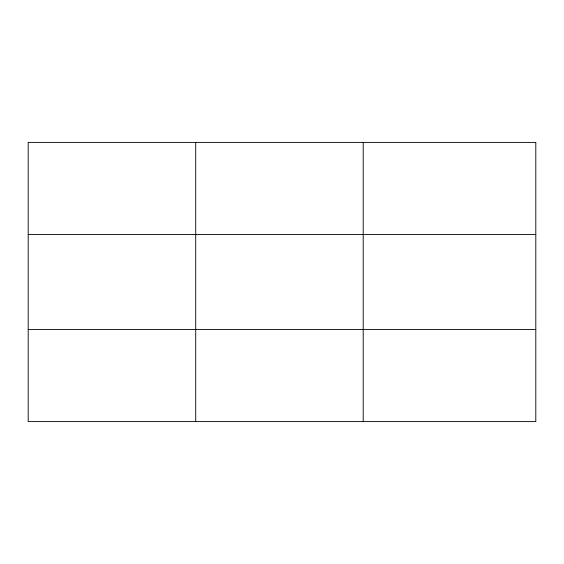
<?xml version="1.0" encoding="UTF-8"?>
<svg xmlns="http://www.w3.org/2000/svg" width="564" height="564" viewBox="0 0 564 564"><rect width="100%" height="100%" fill="white"/><g stroke="black" fill="none" stroke-linecap="round" stroke-linejoin="round"><path stroke-width="0.85" d="M195.708 421.597L195.708 142.403M363.216 421.597L363.216 142.403M28.2 234.539L535.8 234.539M28.2 329.461L535.8 329.461M535.8 142.403L535.8 421.597L28.2 421.597L28.2 142.403L535.8 142.403"/></g></svg>
